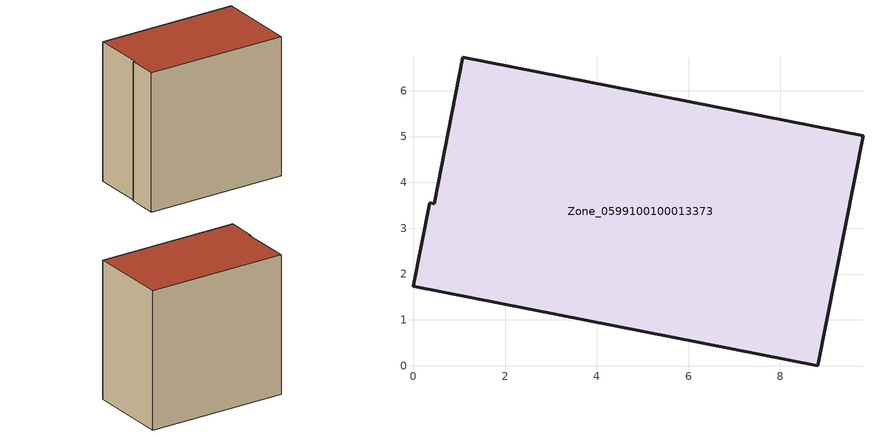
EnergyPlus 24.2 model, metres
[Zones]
Zone_0599100100013373
 floor ground (C_G): 8.82,0 0,1.73 0.36,3.55 0.45,3.53 1.07,6.73 9.81,5.01 z0
 wall outside (C_F): 0,1.73 8.82,0 9.81,5.01 1.07,6.73 0.45,3.53 0.36,3.55 0,1.73 z0:8.76
 roof outside (C_R): 0.36,3.55 0,1.73 8.82,0 9.81,5.01 1.07,6.73 0.45,3.53 z8.76
[BUILDING]
Pand.0599100100013373: North Axis=0; Terrain=City; Loads Convergence Tolerance Value=0.04; Temperature Convergence Tolerance Value=0.4; Solar Distribution=FullExterior; Maximum Number of Warmup Days=25; Minimum Number of Warmup Days=1
[Site:Location]
Rotterdam.The.Hague.AP_ZH_NLD Design_Conditions: Latitude=51.96; Longitude=4.45; Time Zone=1; Elevation=-4.5
[SITE:GROUNDTEMPERATURE:BUILDINGSURFACE]
18, 18, 18, 18, 18, 18, 18, 18, 18, 18, 18, 18
[MATERIAL] Thermal Absorptance=0.9; Solar Absorptance=0.7; Visible Absorptance=0.7
Name | Roughness | Thickness | Conductivity | Density | Specific Heat
G.TI.2015-2018 | MediumSmooth | 0.15 | 0.0428571 | 540 | 1210
F.TI.2015-2018 | Rough | 0.3 | 0.0666667 | 1920 | 840
R.TI.2015-2018 | MediumRough | 0.2 | 0.0333333 | 1500 | 1000
[CONSTRUCTION]
C_G: G.TI.2015-2018
C_F: F.TI.2015-2018
C_R: R.TI.2015-2018
[ZONE]
Zone_0599100100013373: Type=1; Multiplier=1; Ceiling Height=Autocalculate; Volume=Autocalculate; Floor Area=autocalculate; Part of Total Floor Area=Yes
[ZONEINFILTRATION:DESIGNFLOWRATE]
Infil_Zone_0599100100013373: Zone or ZoneList or Space or SpaceList=Zone_0599100100013373; Schedule=AlwaysOn; Design Flow Rate Calculation Method=Flow/Area; Flow Rate per Floor Area=0.0015; Constant Term Coefficient=1; Temperature Term Coefficient=0; Velocity Term Coefficient=0; Velocity Squared Term Coefficient=0
[HVACTEMPLATE:ZONE:IDEALLOADSAIRSYSTEM]
Zone_0599100100013373: Maximum Heating Supply Air Temperature=50; Minimum Cooling Supply Air Temperature=13; Maximum Heating Supply Air Humidity Ratio=0.0156; Minimum Cooling Supply Air Humidity Ratio=0.0077; Heating Limit=NoLimit; Cooling Limit=NoLimit; Dehumidification Control Type=ConstantSensibleHeatRatio; Cooling Sensible Heat Ratio=0.7; Dehumidification Setpoint=60; Humidification Control Type=None; Humidification Setpoint=30; Outdoor Air Method=None; Outdoor Air Flow Rate per Person=0.00944; Outdoor Air Flow Rate per Zone Floor Area=0; Outdoor Air Flow Rate per Zone=0; Demand Controlled Ventilation Type=None; Outdoor Air Economizer Type=NoEconomizer; Heat Recovery Type=None; Sensible Heat Recovery Effectiveness=0.7; Latent Heat Recovery Effectiveness=0.65
[ZONECONTROL:THERMOSTAT]
ThermostatControl_Zone_0599100100013373: Zone or ZoneList=Zone_0599100100013373; Control Type Schedule=DualSetpointControlType; Control 1=Thermostat_Zone_0599100100013373; Temperature Difference Between Cutout And Setpoint=0
[THERMOSTATSETPOINT:DUALSETPOINT]
Thermostat_Zone_0599100100013373: Heating Setpoint Temperature Schedule=HeatingSetpoint_Zone_0599100100013373; Cooling Setpoint Temperature Schedule=CoolingSetpoint_Zone_0599100100013373
[SCHEDULE:COMPACT]
HeatingSetpoint_Zone_0599100100013373: Through: 12/31, For: AllDays, Until: 24:00, 21
CoolingSetpoint_Zone_0599100100013373: Through: 12/31, For: AllDays, Until: 24:00, 24
DualSetpointControlType: Through: 12/31, For: AllDays, Until: 24:00, 4
AlwaysOn: Through: 12/31, For: AllDays, Until: 24:00, 1
